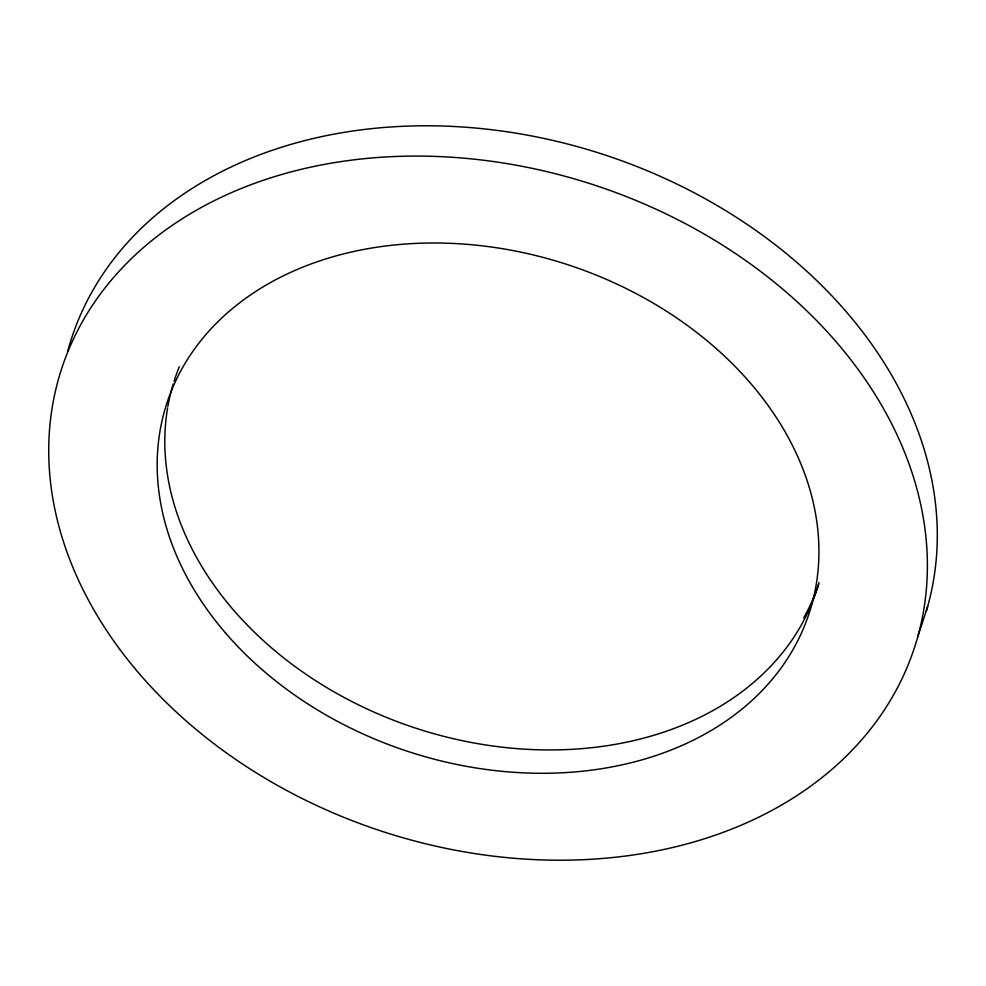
<?xml version="1.0" encoding="UTF-8"?>
<svg xmlns="http://www.w3.org/2000/svg" width="986" height="986" viewBox="0 0 986 986"><rect width="100%" height="100%" fill="white"/><g stroke="black" fill="none" stroke-linecap="round" stroke-linejoin="round"><path stroke-width="1.48" d="M917.732 636.845L927.641 606.55M67.479 352.039A448.642 340.133 18.1 0 1 590.54 150.439A448.642 340.133 18.1 0 1 926.372 610.926M818.602 584.402A337.89 256.163 18.1 0 1 803.701 617.889M819.046 582.566A337.89 256.163 18.1 0 1 439.078 735.112A337.89 256.163 18.1 0 1 167.62 407.81M167.879 406.318A337.89 256.163 18.1 0 1 173.179 384.084M174.091 381.163A337.89 256.163 18.1 0 1 179.316 366.755M119.454 648.874A448.642 340.133 18.1 0 0 879.376 717.278A448.642 340.133 18.1 0 0 465.306 158.302A448.642 340.133 18.1 0 0 119.454 648.874M225.646 633.123A337.89 256.163 18.1 0 0 793.792 648.184A337.89 256.163 18.1 0 0 444.686 243.135A337.89 256.163 18.1 0 0 225.646 633.123"/></g></svg>
